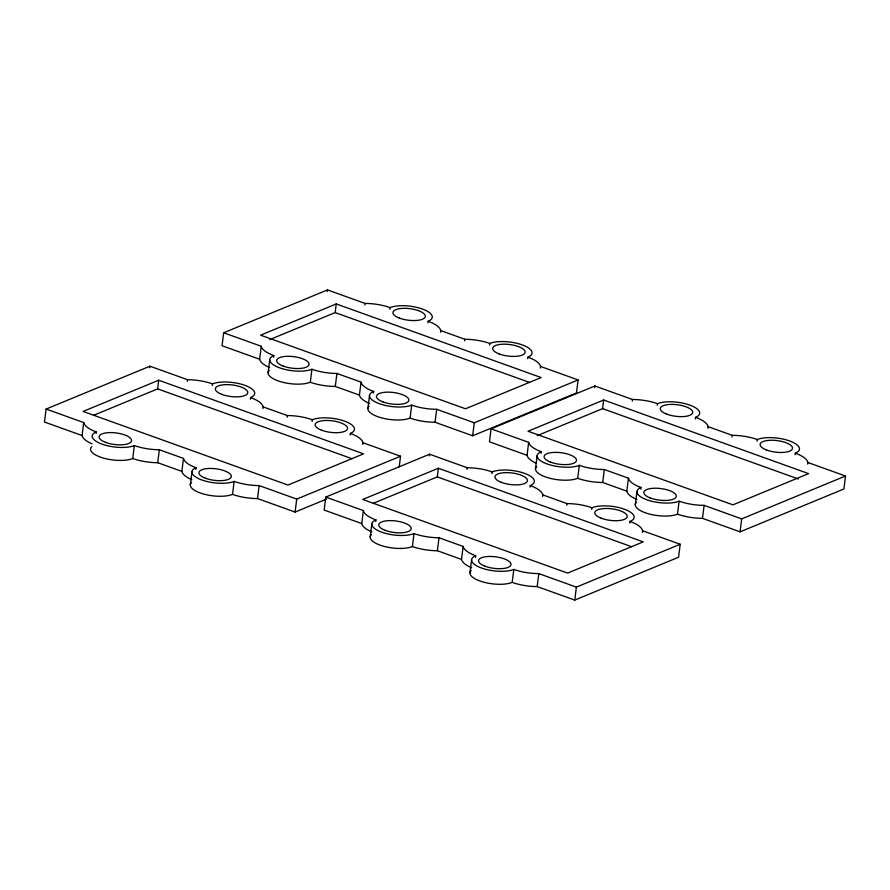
<?xml version="1.0" encoding="UTF-8"?>
<svg xmlns="http://www.w3.org/2000/svg" width="890" height="890" viewBox="0 0 890 890"><rect width="100%" height="100%" fill="white"/><g stroke="black" fill="none" stroke-linecap="round" stroke-linejoin="round"><path stroke-width="1.33" d="M399.221 466.783L400.533 456.236L362.942 442.731A29.626 10.569 7.1 0 0 350.371 433.419A23.329 8.322 7.1 0 0 344.541 421.126A23.329 8.322 7.1 0 0 312.29 419.735A29.626 10.569 7.1 0 0 287.292 415.552L263.162 406.886A29.626 10.569 7.1 0 0 250.591 397.574A23.329 8.322 7.1 0 0 244.75 385.281A23.329 8.322 7.1 0 0 212.499 383.89A29.626 10.569 7.1 0 0 187.512 379.707L149.932 366.202L46.113 409.055L44.5 422.038L82.08 435.533A29.626 10.569 7.1 0 0 92.137 443.865M82.08 435.533L83.704 422.561L46.113 409.055M96.076 433.497L96.276 431.873A29.626 10.569 7.1 0 1 83.704 422.561M91.759 446.613A23.329 8.322 7.1 0 0 103.273 458.039A23.329 8.322 7.1 0 0 132.744 458.528L134.357 445.556A29.626 10.569 7.1 0 0 159.355 449.739L183.485 458.406A29.626 10.569 7.1 0 0 196.056 467.717A23.329 8.322 7.1 0 0 201.897 480.01A23.329 8.322 7.1 0 0 234.148 481.401A29.626 10.569 7.1 0 0 259.135 485.584L296.715 499.09L400.533 456.236M149.731 367.826L149.932 366.202M93.517 415.341L157.619 388.886L158.687 380.23L363.587 453.844L287.959 485.061L83.059 411.447L158.687 380.23M191.917 479.71A29.626 10.569 7.1 0 1 181.871 471.389L157.73 462.711L159.355 449.739M187.312 381.332L187.512 379.707M181.871 471.389L183.485 458.406M190.315 484.794L191.94 471.822M195.856 469.341L196.056 467.717M212.298 385.515L212.499 383.89M369.105 406.174A23.329 8.322 7.1 0 0 380.608 417.599A23.329 8.322 7.1 0 0 410.09 418.089A29.626 10.569 7.1 0 0 435.077 422.272L472.668 435.777L576.475 392.924L578.088 379.941L540.508 366.446A29.626 10.569 7.1 0 0 527.937 357.135A23.329 8.322 7.1 0 0 522.096 344.842A23.329 8.322 7.1 0 0 489.845 343.451A29.626 10.569 7.1 0 0 464.858 339.268L440.728 330.591A29.626 10.569 7.1 0 0 428.146 321.279A23.329 8.322 7.1 0 0 422.316 308.986A23.329 8.322 7.1 0 0 390.065 307.606A29.626 10.569 7.1 0 0 365.067 303.412L327.487 289.918L223.679 332.771L222.055 345.743L259.646 359.249A29.626 10.569 7.1 0 0 269.692 367.57M191.539 482.458A23.329 8.322 7.1 0 0 203.054 493.883A23.329 8.322 7.1 0 0 232.524 494.384L234.148 481.401M250.39 399.198L250.591 397.574M259.646 359.249L261.26 346.266L223.679 332.771M262.962 408.51L263.162 406.886M268.101 372.654L269.714 359.682M273.631 357.202L273.831 355.577A29.626 10.569 7.1 0 1 261.26 346.266M326.574 499.079L295.102 512.062L257.522 498.567L259.135 485.584M287.092 417.176L287.292 415.552M269.325 370.318A23.329 8.322 7.1 0 0 280.828 381.754A23.329 8.322 7.1 0 0 310.31 382.244L311.923 369.261A29.626 10.569 7.1 0 0 336.909 373.444L361.04 382.122A29.626 10.569 7.1 0 0 373.622 391.433A23.329 8.322 7.1 0 0 379.452 403.726A23.329 8.322 7.1 0 0 411.703 405.117A29.626 10.569 7.1 0 0 436.701 409.3L474.281 422.795L578.088 379.941M295.102 512.062L296.715 499.09M327.286 291.542L327.487 289.918M312.09 421.359L312.29 419.735M269.792 339.579L335.174 312.59L336.253 303.935L541.153 377.549L465.514 408.777L260.614 335.163L336.253 303.935M369.472 403.426A29.626 10.569 7.1 0 1 359.426 395.093L335.296 386.427L336.909 373.444M471.199 570.479A23.329 8.322 7.1 0 0 482.714 581.904A23.329 8.322 7.1 0 0 512.184 582.394A29.626 10.569 7.1 0 0 537.182 586.588L574.762 600.082L678.581 557.229L680.194 544.257L642.613 530.751A29.626 10.569 7.1 0 0 630.031 521.44A23.329 8.322 7.1 0 0 624.202 509.147A23.329 8.322 7.1 0 0 591.95 507.756A29.626 10.569 7.1 0 0 566.952 503.573L542.822 494.907A29.626 10.569 7.1 0 0 530.251 485.595A23.329 8.322 7.1 0 0 524.41 473.302A23.329 8.322 7.1 0 0 492.159 471.911A29.626 10.569 7.1 0 0 467.172 467.728L429.592 454.223L325.773 497.076L324.16 510.059L361.741 523.554A29.626 10.569 7.1 0 0 371.798 531.886M364.867 305.036L365.067 303.412M350.171 435.043L350.371 433.419M359.426 395.093L361.04 382.122M362.742 444.355L362.942 442.731M367.882 408.51L369.495 395.527M373.422 393.046L373.622 391.433M361.741 523.554L363.365 510.582L325.773 497.076M389.865 309.219L390.065 307.606M370.195 536.97L371.809 523.988M375.736 521.518L375.936 519.894A29.626 10.569 7.1 0 1 363.365 510.582M410.09 418.089L411.703 405.117M427.945 322.903L428.146 321.279M371.419 534.634A23.329 8.322 7.1 0 0 382.934 546.059A23.329 8.322 7.1 0 0 412.404 546.549L414.017 533.577A29.626 10.569 7.1 0 0 439.015 537.76L463.145 546.427A29.626 10.569 7.1 0 0 475.716 555.738A23.329 8.322 7.1 0 0 481.557 568.031A23.329 8.322 7.1 0 0 513.808 569.422A29.626 10.569 7.1 0 0 538.795 573.605L576.375 587.111L680.194 544.257M440.517 332.215L440.728 330.591M429.392 455.847L429.592 454.223M435.077 422.272L436.701 409.3M373.177 503.362L437.279 476.895L438.347 468.251L643.248 541.865L567.62 573.082L362.72 499.468L438.347 468.251M471.578 567.731A29.626 10.569 7.1 0 1 461.532 559.409L437.391 550.732L439.015 537.76M464.658 340.892L464.858 339.268M466.972 469.353L467.172 467.728M472.668 435.777L474.281 422.795M461.532 559.409L463.145 546.427M489.645 345.075L489.845 343.451M469.976 572.815L471.6 559.832M636.517 502.238A23.329 8.322 7.1 0 0 648.02 513.663A23.329 8.322 7.1 0 0 677.501 514.153A29.626 10.569 7.1 0 0 702.488 518.347L740.068 531.842L843.887 488.988L845.5 476.017L807.92 462.511A29.626 10.569 7.1 0 0 795.337 453.199A23.329 8.322 7.1 0 0 789.508 440.906A23.329 8.322 7.1 0 0 757.256 439.515A29.626 10.569 7.1 0 0 732.27 435.332L708.129 426.666A29.626 10.569 7.1 0 0 695.557 417.354A23.329 8.322 7.1 0 0 689.717 405.061A23.329 8.322 7.1 0 0 657.476 403.671A29.626 10.569 7.1 0 0 632.479 399.488L594.898 385.982L491.08 428.835L489.467 441.818L527.058 455.313A29.626 10.569 7.1 0 0 535.902 463.111M475.516 557.363L475.716 555.738M491.959 473.536L492.159 471.911M527.726 358.759L527.937 357.135M527.058 455.313L528.671 442.341L491.08 428.835M512.184 582.394L513.808 569.422M540.308 368.071L540.508 366.446M530.051 487.219L530.251 485.595M535.502 468.73L537.126 455.747M541.042 453.277L541.242 451.653A29.626 10.569 7.1 0 1 528.671 442.341M542.622 496.531L542.822 494.907M537.182 586.588L538.795 573.605M566.752 505.197L566.952 503.573M536.726 466.393A23.329 8.322 7.1 0 0 548.24 477.819A23.329 8.322 7.1 0 0 577.71 478.308L579.334 465.337A29.626 10.569 7.1 0 0 604.321 469.52L628.451 478.186A29.626 10.569 7.1 0 0 641.034 487.498A23.329 8.322 7.1 0 0 646.863 499.791A23.329 8.322 7.1 0 0 679.115 501.181A29.626 10.569 7.1 0 0 704.101 505.364L741.693 518.87L845.5 476.017M594.698 387.606L594.898 385.982M574.762 600.082L576.375 587.111M537.204 435.644L602.586 408.655L603.665 400.011L808.565 473.625L732.926 504.841L528.026 431.227L603.665 400.011M591.75 509.38L591.95 507.756M636.884 499.49A29.626 10.569 7.1 0 1 626.838 491.169L602.708 482.491L604.321 469.52M632.278 401.112L632.479 399.488M626.838 491.169L628.451 478.186M629.831 523.064L630.031 521.44M635.293 504.574L636.906 491.591M640.822 489.122L641.034 487.498M657.265 405.295L657.476 403.671M642.402 532.376L642.613 530.751M677.501 514.153L679.115 501.181M695.357 418.979L695.557 417.354M707.928 428.29L708.129 426.666M702.488 518.347L704.101 505.364M732.058 436.957L732.27 435.332M740.068 531.842L741.693 518.87M757.056 441.14L757.256 439.515M795.137 454.823L795.337 453.199M807.72 464.135L807.92 462.511M335.174 312.59L529.639 382.455M602.586 408.655L798.352 478.987M437.279 476.895L631.733 546.76M157.619 388.886L352.073 458.739M602.708 482.491A29.626 10.569 7.1 0 1 577.71 478.308M579.334 465.337A23.329 8.322 7.1 0 1 547.083 463.946A23.329 8.322 7.1 0 1 541.242 451.653M335.296 386.427A29.626 10.569 7.1 0 1 310.31 382.244M311.923 369.261A23.329 8.322 7.1 0 1 279.671 367.87A23.329 8.322 7.1 0 1 273.831 355.577M257.522 498.567A29.626 10.569 7.1 0 1 232.524 494.384M157.73 462.711A29.626 10.569 7.1 0 1 132.744 458.528M134.357 445.556A23.329 8.322 7.1 0 1 102.105 444.166A23.329 8.322 7.1 0 1 96.276 431.873M437.391 550.732A29.626 10.569 7.1 0 1 412.404 546.549M414.017 533.577A23.329 8.322 7.1 0 1 381.777 532.187A23.329 8.322 7.1 0 1 375.936 519.894M550.432 462.077A16.332 5.83 7.1 0 0 576.375 460.987A16.332 5.83 7.1 0 0 554.058 452.398A16.332 5.83 7.1 0 0 550.432 462.077M650.223 497.933A16.332 5.83 7.1 0 0 676.155 496.843A16.332 5.83 7.1 0 0 653.839 488.243A16.332 5.83 7.1 0 0 650.223 497.933M766.446 449.951A16.332 5.83 7.1 0 0 792.389 448.86A16.332 5.83 7.1 0 0 770.061 440.272A16.332 5.83 7.1 0 0 766.446 449.951M666.666 414.106A16.332 5.83 7.1 0 0 692.598 413.016A16.332 5.83 7.1 0 0 670.281 404.416A16.332 5.83 7.1 0 0 666.666 414.106M283.02 366.012A16.332 5.83 7.1 0 0 308.964 364.922A16.332 5.83 7.1 0 0 286.647 356.334A16.332 5.83 7.1 0 0 283.02 366.012M382.811 401.857A16.332 5.83 7.1 0 0 408.755 400.767A16.332 5.83 7.1 0 0 386.427 392.178A16.332 5.83 7.1 0 0 382.811 401.857M499.034 353.886A16.332 5.83 7.1 0 0 524.978 352.796A16.332 5.83 7.1 0 0 502.661 344.196A16.332 5.83 7.1 0 0 499.034 353.886M399.254 318.03A16.332 5.83 7.1 0 0 425.197 316.94A16.332 5.83 7.1 0 0 402.87 308.352A16.332 5.83 7.1 0 0 399.254 318.03M105.465 442.308A16.332 5.83 7.1 0 0 131.409 441.218A16.332 5.83 7.1 0 0 109.081 432.618A16.332 5.83 7.1 0 0 105.465 442.308M205.245 478.153A16.332 5.83 7.1 0 0 231.189 477.062A16.332 5.83 7.1 0 0 208.872 468.474A16.332 5.83 7.1 0 0 205.245 478.153M321.479 430.17A16.332 5.83 7.1 0 0 347.411 429.08A16.332 5.83 7.1 0 0 325.095 420.492A16.332 5.83 7.1 0 0 321.479 430.17M221.688 394.326A16.332 5.83 7.1 0 0 247.631 393.235A16.332 5.83 7.1 0 0 225.315 384.647A16.332 5.83 7.1 0 0 221.688 394.326M385.125 530.318A16.332 5.83 7.1 0 0 411.069 529.227A16.332 5.83 7.1 0 0 388.741 520.639A16.332 5.83 7.1 0 0 385.125 530.318M484.905 566.173A16.332 5.83 7.1 0 0 510.849 565.083A16.332 5.83 7.1 0 0 488.532 556.484A16.332 5.83 7.1 0 0 484.905 566.173M601.139 518.191A16.332 5.83 7.1 0 0 627.072 517.101A16.332 5.83 7.1 0 0 604.755 508.513A16.332 5.83 7.1 0 0 601.139 518.191M501.348 482.347A16.332 5.83 7.1 0 0 527.292 481.256A16.332 5.83 7.1 0 0 504.975 472.657A16.332 5.83 7.1 0 0 501.348 482.347"/></g></svg>
